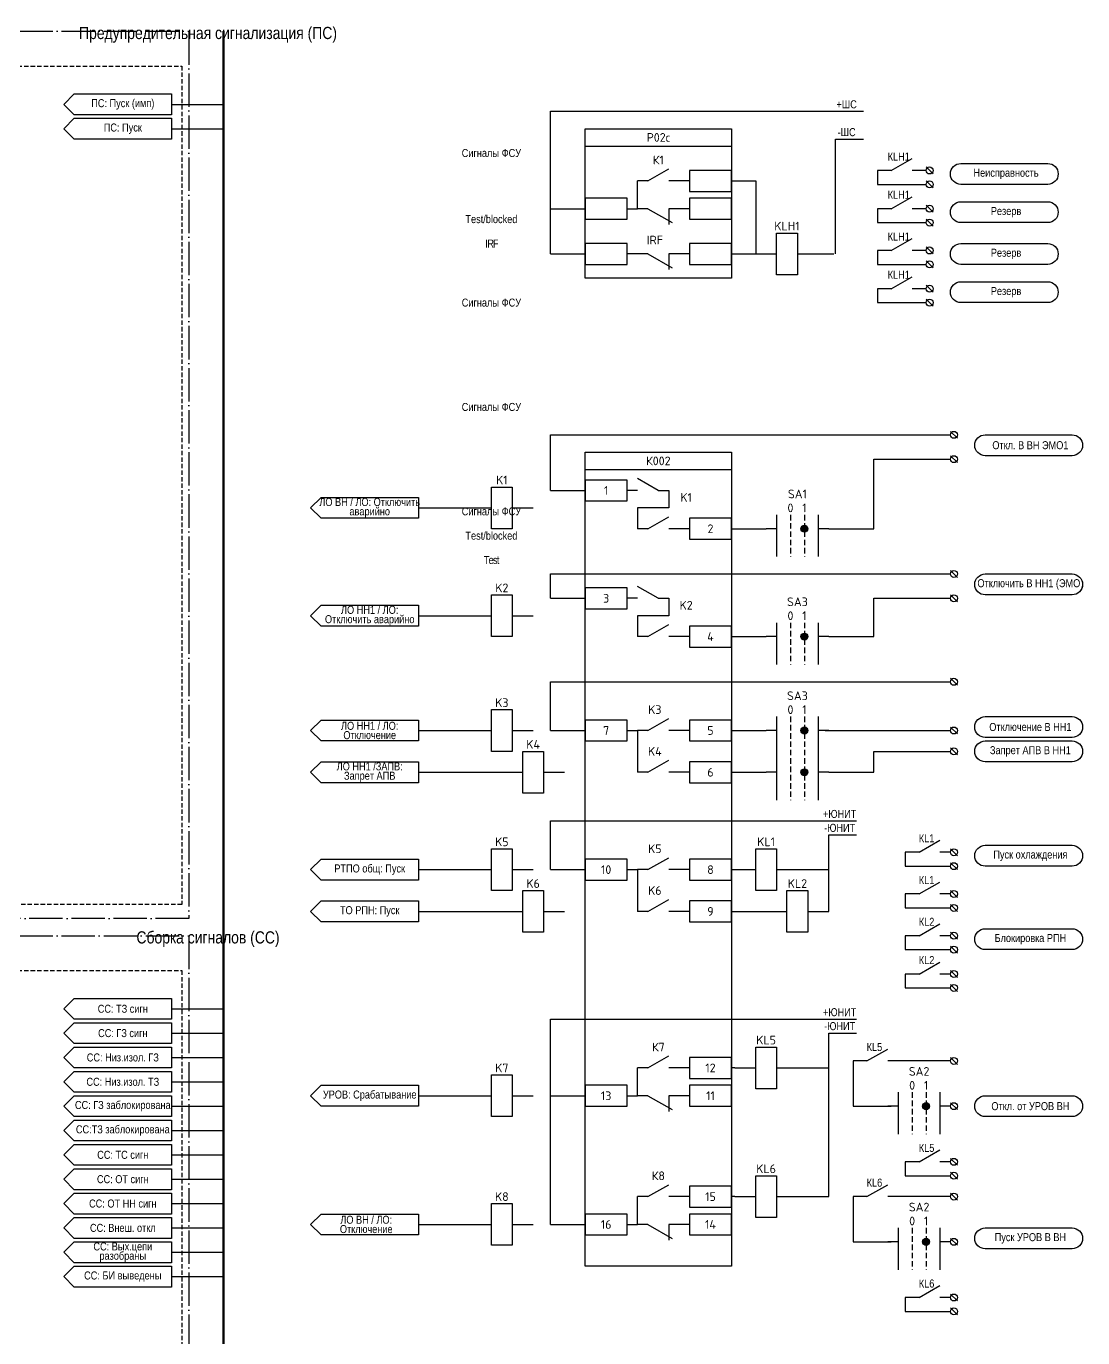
# Model space of a CAD drawing. Header units: millimetres. Extents: x 1657 to 5785, y -558 to 1129.
# Drawn here: x 3457.2 to 3761.1, y 186.4 to 563.5 of the extents above; entities that cross this region are included whole.
import ezdxf
from ezdxf.enums import TextEntityAlignment as Align

# ---------------------------------------------------------------- set-up
doc = ezdxf.new("R2010")
doc.units = ezdxf.units.MM
doc.set_wipeout_variables(frame=1)
for name, pattern in [('ACAD_ISO04W100', [30, 24, -3, 0, -3]), ('HIDDEN', [9.525, 6.35, -3.175]), ('штриховая2', [0.375, 0.25, -0.125])]:
    doc.linetypes.add(name, pattern=pattern)
doc.layers.add('_ОРЗ_0.3', color=7, linetype='Continuous', lineweight=30)
doc.layers.add('TEXT', color=7, linetype='Continuous', lineweight=25)
doc.layers.add('Основная', color=7, linetype='Continuous')
doc.styles.add('2.3_GOST_RD', font='ARIALN.TTF', dxfattribs={"height": 2.3})
doc.styles.add('2.5_Gost_RD', font='ARIALN.TTF', dxfattribs={"height": 2.5})
doc.styles.add('2.5_ISOCPEUR', font='isocpeur.ttf', dxfattribs={"width": 0.9, "height": 2.5})
doc.styles.add('2.5_ISOCPEUR_1', font='isocpeur.ttf', dxfattribs={"height": 2.5})
doc.styles.add('3.5_Gost_RD', font='ARIALN.TTF', dxfattribs={"height": 3.5})

# ---------------------------------------------------------------- blocks, each defined once
blk = doc.blocks.new('*U42')
at = {"layer": 'Основная', "color": 0}
for p, q in [((0, 0), (2, 0)), ((2, 0), (40, 0)), ((40, 0), (42, 0))]:
    blk.add_line(p, q, dxfattribs=at)
blk = doc.blocks.new('*U110')
at = {"layer": 'Основная', "color": 0}
blk.add_line((0, 0), (7, -4), dxfattribs=at)
at = {"layer": 'Основная', "ltscale": 0.35}
blk.add_line((6, 0), (6, -4.5), dxfattribs=at)
blk = doc.blocks.new('*U101')
blk.add_lwpolyline([(0, 3), (-12, 3), (-12, -3), (0, -3)], close=True)
at = {"layer": 'Основная', "color": 0}
for p, q in [((-24, 0), (-27, 0)), ((-12, 0), (-18, 0))]:
    blk.add_line(p, q, dxfattribs=at)
at = {"ltscale": 0.25}
blk.add_blockref('*U110', (-24, 0), dxfattribs=at)
at = {"layer": 'Основная', "style": '2.5_ISOCPEUR'}
for tag, p in [('ОУ', (-22, 4)), ('K', (-21, 6)), ('В', (-6, 0))]:
    blk.add_attdef(tag, text='', height=2.5, dxfattribs=at).set_placement(p, align=Align.MIDDLE_CENTER)
blk = doc.blocks.new('*U53')
blk.add_lwpolyline([(0, 3), (-12, 3), (-12, -3), (0, -3)], close=True)
at = {"layer": 'Основная', "style": '2.5_ISOCPEUR'}
for tag, p in [('ОУ', (-7, 10)), ('В', (-6, 0))]:
    blk.add_attdef(tag, text='', height=2.5, dxfattribs=at).set_placement(p, align=Align.MIDDLE_CENTER)
blk = doc.blocks.new('SPEC_COS_H')
at = {"layer": 'Основная', "color": 0}
blk.add_line((0, 0), (6, 3.43), dxfattribs=at)
blk = doc.blocks.new('*U105')
blk.add_lwpolyline([(0, 3), (-12, 3), (-12, -3), (0, -3)], close=True)
at = {"layer": 'Основная', "color": 0}
for p, q in [((-24, 0), (-27, 0)), ((-12, 0), (-18, 0))]:
    blk.add_line(p, q, dxfattribs=at)
at = {"ltscale": 0.25}
blk.add_blockref('SPEC_COS_H', (-24, 0), dxfattribs=at)
at = {"layer": 'Основная', "style": '2.5_ISOCPEUR'}
for tag, p in [('ОУ', (-21, 6)), ('K', (-21, 6)), ('В', (-6, 0))]:
    blk.add_attdef(tag, text='', height=2.5, dxfattribs=at).set_placement(p, align=Align.MIDDLE_CENTER)
blk = doc.blocks.new('*U108')
at = {"layer": 'Основная', "color": 0}
for p, q in [((-9, 0), (-3, 0)), ((3, 0), (9, 0))]:
    blk.add_line(p, q, dxfattribs=at)
at = {"layer": 'Основная'}
blk.add_lwpolyline([(-3, 6), (3, 6), (3, -6), (-3, -6)], close=True, dxfattribs=at)
at = {"layer": 'Основная', "style": '2.5_ISOCPEUR'}
for tag, p in [('ОУ', (0, 8)), ('В2', (-7, -2)), ('В1', (7, -2))]:
    blk.add_attdef(tag, text='', height=2.5, dxfattribs=at).set_placement(p, align=Align.MIDDLE_CENTER)
blk = doc.blocks.new('*U115')
blk.add_wipeout([(1, -0.01), (0.98, -0.18), (0.96, -0.27), (0.94, -0.34), (0.91, -0.42), (0.88, -0.48), (0.85, -0.53), (0.83, -0.56), (0.8, -0.6), (0.75, -0.66), (0.7, -0.71), (0.66, -0.75), (0.64, -0.77), (0.62, -0.79), (0.58, -0.81), (0.53, -0.85), (0.5, -0.86), (0.46, -0.89), (0.41, -0.91), (0.35, -0.94), (0.3, -0.95), (0.23, -0.97), (0.18, -0.98), (0.12, -0.99), (0.06, -1), (0.02, -1), (-0.04, -1), (-0.1, -0.99), (-0.16, -0.99), (-0.24, -0.97), (-0.28, -0.96), (-0.34, -0.94), (-0.39, -0.92), (-0.44, -0.9), (-0.47, -0.88), (-0.52, -0.86), (-0.56, -0.83), (-0.6, -0.8), (-0.64, -0.77), (-0.68, -0.73), (-0.74, -0.67), (-0.77, -0.63), (-0.8, -0.6), (-0.84, -0.54), (-0.87, -0.5), (-0.9, -0.44), (-0.92, -0.38), (-0.94, -0.34), (-0.96, -0.29), (-0.97, -0.23), (-0.99, -0.16), (-1, -0.08), (-1, -0.02), (-1, 0.03), (-0.99, 0.11), (-0.98, 0.18), (-0.97, 0.24), (-0.96, 0.29), (-0.94, 0.34), (-0.92, 0.4), (-0.89, 0.46), (-0.87, 0.5), (-0.84, 0.54), (-0.8, 0.6), (-0.77, 0.64), (-0.71, 0.7), (-0.67, 0.74), (-0.67, 0.74), (-0.68, 0.73), (-0.65, 0.76), (-0.6, 0.8), (-0.56, 0.83), (-0.52, 0.85), (-0.47, 0.88), (-0.42, 0.91), (-0.37, 0.93), (-0.32, 0.95), (-0.27, 0.96), (-0.21, 0.98), (-0.15, 0.99), (-0.08, 1), (-0.03, 1), (0.08, 1), (0.14, 0.99), (0.21, 0.98), (0.34, 0.94), (0.4, 0.92), (0.46, 0.89), (0.52, 0.85), (0.56, 0.83), (0.6, 0.8), (0.64, 0.77), (0.67, 0.74), (0.7, 0.71), (0.75, 0.67), (0.78, 0.63), (0.82, 0.57), (0.84, 0.54), (0.9, 0.43), (0.94, 0.35), (0.96, 0.29), (0.97, 0.23), (0.99, 0.1), (1, 0.03)])
at = {"layer": 'Основная', "ltscale": 0.25}
blk.add_circle((0, 0), 1, dxfattribs=at)
blk = doc.blocks.new('*U107')
at = {"layer": 'Основная', "style": '2.5_ISOCPEUR'}
for tag, p in [('ОУ', (0, 4)), ('В', (0, -3))]:
    blk.add_attdef(tag, text='', height=2.5, dxfattribs=at).set_placement(p, align=Align.MIDDLE_CENTER)
at = {"ltscale": 0.25}
blk.add_blockref('*U115', (0, 0), dxfattribs=at)
at = {"layer": 'Основная', "ltscale": 0.25}
blk.add_line((1, -1), (-1, 1), dxfattribs=at)
blk = doc.blocks.new('*U104')
blk.add_lwpolyline([(0, 3), (-12, 3), (-12, -3), (0, -3)], close=True)
at = {"layer": 'Основная', "color": 0}
for p, q in [((-24, 0), (-27, 0)), ((-12, 0), (-18, 0))]:
    blk.add_line(p, q, dxfattribs=at)
at = {"ltscale": 0.25}
blk.add_blockref('SPEC_COS_H', (-24, 0), dxfattribs=at)
at = {"layer": 'Основная', "style": '2.5_ISOCPEUR'}
for tag, p in [('ОУ', (-13, 9)), ('K', (-13, 9)), ('В', (-6, 0))]:
    blk.add_attdef(tag, text='', height=2.5, dxfattribs=at).set_placement(p, align=Align.MIDDLE_CENTER)
blk = doc.blocks.new('*U54')
blk.add_lwpolyline([(0, 3), (-12, 3), (-12, -3), (0, -3)], close=True)
at = {"layer": 'Основная', "color": 0}
for p, q in [((-24, 0), (-27, 0)), ((-12, 0), (-18, 0))]:
    blk.add_line(p, q, dxfattribs=at)
at = {"ltscale": 0.25}
blk.add_blockref('SPEC_COS_H', (-24, 0), dxfattribs=at)
at = {"layer": 'Основная', "style": '2.5_ISOCPEUR'}
for tag, p in [('ОУ', (-22, 6)), ('K', (-21, 6)), ('В', (-6, 0))]:
    blk.add_attdef(tag, text='', height=2.5, dxfattribs=at).set_placement(p, align=Align.MIDDLE_CENTER)
blk = doc.blocks.new('*U106')
at = {"ltscale": 0.35}
h = blk.add_hatch(color=256, dxfattribs=at)
edge = h.paths.add_edge_path()
edge.add_arc((-2, 0), 0.01, 0, 360)
h = blk.add_hatch(color=256, dxfattribs=at)
edge = h.paths.add_edge_path()
edge.add_arc((2, 0), 1, 0, 360)
at = {"layer": 'Основная', "color": 0}
for p, q in [((-6, 4), (-6, -8)), ((6, 4), (6, -8)), ((-6, 0), (-9, 0)), ((9, 0), (6, 0))]:
    blk.add_line(p, q, dxfattribs=at)
at = {"layer": 'Основная', "color": 0, "linetype": 'HIDDEN', "ltscale": 0.25}
for p, q in [((-2, 4), (-2, -8)), ((2, 4), (2, -8))]:
    blk.add_line(p, q, dxfattribs=at)
at = {"layer": 'Основная', "ltscale": 0.35}
for centre, radius in [((-2, 0), 0.01), ((2, 0), 1)]:
    blk.add_circle(centre, radius, dxfattribs=at)
at = {"layer": 'Основная', "style": '2.5_ISOCPEUR'}
for tag, p in [('ОУ', (0, 10)), ('ОП1', (-2, 6)), ('ОП2', (2, 6)), ('В1', (-9, -2)), ('В2', (9, -2))]:
    blk.add_attdef(tag, text='', height=2.5, dxfattribs=at).set_placement(p, align=Align.MIDDLE_CENTER)

msp = doc.modelspace()

# ---------------------------------------------------------------- linework, layer by layer
at = {"lineweight": 100, "ltscale": 100}
msp.add_line((3514, 562), (3514, -94), dxfattribs=at)
at = {"ltscale": 100}
for p, q in [((3499, 541), (3514, 541)), ((3608, 498), (3608, 539)), ((3608, 539), (3698, 539)), ((3499, 534), (3514, 534)), ((3690, 498), (3690, 531)), ((3690, 531), (3698, 531)), ((3706, 522), (3702, 522)), ((3702, 522), (3702, 518)), ((3633, 511), (3633, 519)), ((3667, 519), (3667, 498)), ((3702, 518), (3716, 518)), ((3630, 511), (3633, 511)), ((3706, 511), (3702, 511)), ((3702, 511), (3702, 507)), ((3702, 507), (3716, 507)), ((3680.5, 498), (3689.5, 498)), ((3706, 499), (3702, 499)), ((3702, 499), (3702, 495)), ((3702, 495), (3716, 495)), ((3706, 488), (3702, 488)), ((3702, 488), (3702, 484)), ((3702, 484), (3716, 484)), ((3642, 430), (3642, 425)), ((3570, 425), (3585, 425)), ((3642, 425), (3633, 425)), ((3633, 425), (3633, 419)), ((3642, 399), (3642, 394)), ((3570, 394), (3585, 394)), ((3642, 394), (3633, 394)), ((3633, 394), (3633, 388)), ((3570, 361), (3585, 361)), ((3630, 361), (3633, 361)), ((3633, 361), (3633, 349)), ((3687, 361), (3723, 361)), ((3570, 349), (3594, 349)), ((3688, 309), (3688, 331)), ((3688, 331), (3696, 331)), ((3714, 326), (3710, 326)), ((3710, 326), (3710, 322)), ((3570, 321), (3585, 321)), ((3630, 321), (3633, 321)), ((3633, 321), (3633, 309)), ((3679, 321), (3688, 321)), ((3710, 322), (3723, 322)), ((3714, 314), (3710, 314)), ((3710, 314), (3710, 310)), ((3710, 310), (3723, 310)), ((3570, 309), (3594, 309)), ((3714, 302), (3710, 302)), ((3710, 302), (3710, 298)), ((3710, 298), (3723, 298)), ((3714, 291), (3710, 291)), ((3710, 291), (3710, 287)), ((3710, 287), (3723, 287)), ((3499, 281), (3514, 281)), ((3499, 274), (3514, 274)), ((3688, 227), (3688, 274)), ((3688, 274), (3696, 274)), ((3499, 267), (3514, 267)), ((3633, 256), (3633, 264)), ((3661, 264), (3660, 264)), ((3679, 264), (3688, 264)), ((3699, 266), (3695, 266)), ((3499, 260), (3514, 260)), ((3499, 253), (3514, 253)), ((3570, 256), (3585, 256)), ((3630, 256), (3633, 256)), ((3499, 246), (3514, 246)), ((3499, 239), (3514, 239)), ((3714, 237), (3710, 237)), ((3710, 237), (3710, 233)), ((3499, 232), (3514, 232)), ((3710, 233), (3723, 233)), ((3633, 219), (3633, 227)), ((3661, 227), (3660, 227)), ((3679, 227), (3688, 227)), ((3699, 227), (3695, 227)), ((3499, 225), (3514, 225)), ((3570, 219), (3585, 219)), ((3630, 219), (3633, 219)), ((3499, 218), (3514, 218)), ((3499, 211), (3514, 211)), ((3499, 204), (3514, 204)), ((3714, 198), (3710, 198)), ((3710, 198), (3710, 194)), ((3710, 194), (3723, 194))]:
    msp.add_line(p, q, dxfattribs=at)
at = {"color": 251, "linetype": 'ACAD_ISO04W100', "lineweight": 30, "ltscale": 0.4, "true_color": 0x58595b}
for points in [[(3419, 562), (3504, 562), (3504, 307), (3419, 307)], [(3419, 302), (3504, 302), (3504, -55), (3419, -55)]]:
    msp.add_lwpolyline(points, close=True, dxfattribs=at)
at = {"linetype": 'штриховая2', "ltscale": 5}
for points in [[(3421, 552), (3502, 552), (3502, 311), (3421, 311)], [(3421, 292), (3502, 292), (3502, -50), (3421, -50)]]:
    msp.add_lwpolyline(points, close=True, dxfattribs=at)
at = {"ltscale": 100}
for points in [[(3468, 541), (3471, 544), (3499, 544), (3499, 538), (3471, 538), (3468, 541)], [(3468, 534), (3471, 537), (3499, 537), (3499, 531), (3471, 531), (3468, 534)], [(3660, 519), (3667, 519)], [(3608, 511), (3618, 511)], [(3608, 498), (3618, 498)], [(3633, 498), (3630, 498)], [(3660, 498), (3662, 498)], [(3662, 498), (3673, 498)], [(3608, 430), (3608, 446), (3723, 446)], [(3608, 430), (3618, 430)], [(3633, 430), (3630, 430)], [(3660, 419), (3670, 419)], [(3660, 419), (3670, 419)], [(3608, 399), (3608, 406), (3723, 406)], [(3608, 399), (3618, 399)], [(3633, 399), (3630, 399)], [(3660, 388), (3670, 388)], [(3660, 388), (3670, 388)], [(3660, 388), (3670, 388)], [(3608, 361), (3608, 375), (3723, 375)], [(3608, 361), (3618, 361)], [(3660, 361), (3670, 361)], [(3660, 349), (3670, 349)], [(3608, 321), (3608, 335), (3696, 335)], [(3608, 321), (3618, 321)], [(3660, 321), (3662, 321)], [(3660, 309), (3671, 309)], [(3468, 281), (3471, 284), (3499, 284), (3499, 278), (3471, 278), (3468, 281)], [(3468, 274), (3471, 277), (3499, 277), (3499, 271), (3471, 271), (3468, 274)], [(3608, 219), (3608, 278), (3696, 278)], [(3468, 267), (3471, 270), (3499, 270), (3499, 264), (3471, 264), (3468, 267)], [(3695, 266), (3695, 253), (3706, 253)], [(3468, 260), (3471, 263), (3499, 263), (3499, 257), (3471, 257), (3468, 260)], [(3468, 253), (3471, 256), (3499, 256), (3499, 250), (3471, 250), (3468, 253)], [(3608, 256), (3618, 256)], [(3468, 246), (3471, 249), (3499, 249), (3499, 243), (3471, 243), (3468, 246)], [(3468, 239), (3471, 242), (3499, 242), (3499, 236), (3471, 236), (3468, 239)], [(3468, 232), (3471, 235), (3499, 235), (3499, 229), (3471, 229), (3468, 232)], [(3468, 225), (3471, 228), (3499, 228), (3499, 222), (3471, 222), (3468, 225)], [(3695, 227), (3695, 214), (3706, 214)], [(3468, 218), (3471, 221), (3499, 221), (3499, 215), (3471, 215), (3468, 218)], [(3608, 219), (3618, 219)], [(3468, 211), (3471, 214), (3499, 214), (3499, 208), (3471, 208), (3468, 211)], [(3468, 204), (3471, 207), (3499, 207), (3499, 201), (3471, 201), (3468, 204)]]:
    msp.add_lwpolyline(points, dxfattribs=at)
at = {"color": 30, "ltscale": 100, "true_color": 0xf7941d}
for points in [[(3726, 518, -1), (3726, 524), (3751, 524, -1), (3751, 518)], [(3726, 507, -1), (3726, 513), (3751, 513, -1), (3751, 507)], [(3726, 495, -1), (3726, 501), (3751, 501, -1), (3751, 495)], [(3726, 484, -1), (3726, 490), (3751, 490, -1), (3751, 484)], [(3733, 298, -1), (3733, 304), (3758, 304, -1), (3758, 298)]]:
    msp.add_lwpolyline(points, format="xyb", close=True, dxfattribs=at)
at = {"color": 4, "ltscale": 100}
msp.add_lwpolyline([(3733, 440, -1), (3733, 446), (3758, 446, -1), (3758, 440)], format="xyb", close=True, dxfattribs=at)
at = {"color": 1, "ltscale": 100}
msp.add_lwpolyline([(3733, 400, -1), (3733, 406), (3758, 406, -1), (3758, 400)], format="xyb", close=True, dxfattribs=at)
at = {"color": 3, "ltscale": 100}
for points in [[(3733, 359, -1), (3733, 365), (3758, 365, -1), (3758, 359)], [(3733, 352, -1), (3733, 358), (3758, 358, -1), (3758, 352)]]:
    msp.add_lwpolyline(points, format="xyb", close=True, dxfattribs=at)
at = {"color": 215, "ltscale": 100, "true_color": 0xa953a0}
msp.add_lwpolyline([(3733, 322, -1), (3733, 328), (3758, 328, -1), (3758, 322)], format="xyb", close=True, dxfattribs=at)
at = {"ltscale": 100}
msp.add_lwpolyline([(3542, 259), (3570, 259), (3570, 253), (3542, 253), (3539, 256)], close=True, dxfattribs=at)
for points in [[(3733, 250, -1), (3733, 256), (3758, 256, -1), (3758, 250)], [(3733, 212, -1), (3733, 218), (3758, 218, -1), (3758, 212)]]:
    msp.add_lwpolyline(points, format="xyb", close=True, dxfattribs=at)
at = {"layer": '_ОРЗ_0.3', "ltscale": 100}
for points in [[(3618, 534), (3660, 534), (3660, 491), (3618, 491)], [(3618, 441), (3660, 441), (3660, 207), (3618, 207)]]:
    msp.add_lwpolyline(points, close=True, dxfattribs=at)
at = {"layer": 'Основная', "color": 0}
for p, q in [((3639, 430), (3642, 430)), ((3639, 399), (3642, 399))]:
    msp.add_line(p, q, dxfattribs=at)
at = {"layer": 'Основная', "ltscale": 100}
for points in [[(3570, 428), (3570, 422), (3542, 422), (3539, 425), (3542, 428)], [(3570, 397), (3570, 391), (3542, 391), (3539, 394), (3542, 397)], [(3570, 364), (3570, 358), (3542, 358), (3539, 361), (3542, 364)], [(3570, 352), (3570, 346), (3542, 346), (3539, 349), (3542, 352)], [(3570, 324), (3570, 318), (3542, 318), (3539, 321), (3542, 324)], [(3570, 312), (3570, 306), (3542, 306), (3539, 309), (3542, 312)], [(3570, 222), (3570, 216), (3542, 216), (3539, 219), (3542, 222)]]:
    msp.add_lwpolyline(points, close=True, dxfattribs=at)

# ---------------------------------------------------------------- block references
at = {"ltscale": 0.25}
for name, p in [('*U42', (3618, 529)), ('SPEC_COS_H', (3706, 522)), ('*U107', (3717, 522)), ('SPEC_COS_H', (3706, 511)), ('*U107', (3717, 511)), ('SPEC_COS_H', (3706, 499)), ('*U107', (3717, 499)), ('SPEC_COS_H', (3706, 488)), ('*U107', (3717, 488)), ('*U42', (3618, 436)), ('*U107', (3724, 355)), ('SPEC_COS_H', (3714, 326)), ('*U107', (3724, 326)), ('SPEC_COS_H', (3714, 314)), ('*U107', (3724, 314)), ('SPEC_COS_H', (3714, 302)), ('*U107', (3724, 302)), ('SPEC_COS_H', (3714, 291)), ('*U107', (3724, 291)), ('SPEC_COS_H', (3699, 266)), ('*U107', (3724, 266)), ('*U107', (3724, 253)), ('SPEC_COS_H', (3714, 237)), ('*U107', (3724, 237)), ('SPEC_COS_H', (3699, 227)), ('*U107', (3724, 227)), ('*U107', (3724, 214)), ('SPEC_COS_H', (3714, 198)), ('*U107', (3724, 198))]:
    msp.add_blockref(name, p, dxfattribs=at)
at = {"ltscale": 0.35}
ref = msp.add_blockref('*U108', (3676, 498), dxfattribs=at)
ref.add_attrib('ОУ', 'KLH1', dxfattribs={"layer": 'Основная', "height": 2.5, "style": '2.5_ISOCPEUR'}).set_placement((3676, 506), align=Align.MIDDLE_CENTER)
ref = msp.add_blockref('*U108', (3594, 425), dxfattribs=at)
ref.add_attrib('ОУ', 'K1', dxfattribs={"layer": 'Основная', "height": 2.5, "style": '2.5_ISOCPEUR'}).set_placement((3594, 433), align=Align.MIDDLE_CENTER)
at = {"ltscale": 0.25, "xscale": -1}
for p in [(3639, 430), (3639, 399)]:
    msp.add_blockref('SPEC_COS_H', p, dxfattribs=at)
at = {"ltscale": 0.35}
ref = msp.add_blockref('*U106', (3679, 419), dxfattribs=at)
ref.add_attrib('ОУ', 'SA1', dxfattribs={"layer": 'Основная', "height": 2.5, "style": '2.5_ISOCPEUR'}).set_placement((3679, 429), align=Align.MIDDLE_CENTER)
ref.add_attrib('ОП1', '0', dxfattribs={"layer": 'Основная', "height": 2.5, "style": '2.5_ISOCPEUR'}).set_placement((3677, 425), align=Align.MIDDLE_CENTER)
ref.add_attrib('ОП2', '1', dxfattribs={"layer": 'Основная', "height": 2.5, "style": '2.5_ISOCPEUR'}).set_placement((3681, 425), align=Align.MIDDLE_CENTER)
ref = msp.add_blockref('*U108', (3594, 394), dxfattribs=at)
ref.add_attrib('ОУ', 'K2', dxfattribs={"layer": 'Основная', "height": 2.5, "style": '2.5_ISOCPEUR'}).set_placement((3594, 402), align=Align.MIDDLE_CENTER)
ref = msp.add_blockref('*U106', (3679, 388), dxfattribs=at)
ref.add_attrib('ОУ', 'SA3', dxfattribs={"layer": 'Основная', "height": 2.5, "style": '2.5_ISOCPEUR'}).set_placement((3679, 398), align=Align.MIDDLE_CENTER)
ref.add_attrib('ОП1', '0', dxfattribs={"layer": 'Основная', "height": 2.5, "style": '2.5_ISOCPEUR'}).set_placement((3677, 394), align=Align.MIDDLE_CENTER)
ref.add_attrib('ОП2', '1', dxfattribs={"layer": 'Основная', "height": 2.5, "style": '2.5_ISOCPEUR'}).set_placement((3681, 394), align=Align.MIDDLE_CENTER)
ref = msp.add_blockref('*U108', (3594, 361), dxfattribs=at)
ref.add_attrib('ОУ', 'K3', dxfattribs={"layer": 'Основная', "height": 2.5, "style": '2.5_ISOCPEUR'}).set_placement((3594, 369), align=Align.MIDDLE_CENTER)
ref = msp.add_blockref('*U106', (3679, 361), dxfattribs=at)
ref.add_attrib('ОУ', 'SA3', dxfattribs={"layer": 'Основная', "height": 2.5, "style": '2.5_ISOCPEUR'}).set_placement((3679, 371), align=Align.MIDDLE_CENTER)
ref.add_attrib('ОП1', '0', dxfattribs={"layer": 'Основная', "height": 2.5, "style": '2.5_ISOCPEUR'}).set_placement((3677, 367), align=Align.MIDDLE_CENTER)
ref.add_attrib('ОП2', '1', dxfattribs={"layer": 'Основная', "height": 2.5, "style": '2.5_ISOCPEUR'}).set_placement((3681, 367), align=Align.MIDDLE_CENTER)
ref = msp.add_blockref('*U108', (3603, 349), dxfattribs=at)
ref.add_attrib('ОУ', 'K4', dxfattribs={"layer": 'Основная', "height": 2.5, "style": '2.5_ISOCPEUR'}).set_placement((3603, 357), align=Align.MIDDLE_CENTER)
msp.add_blockref('*U106', (3679, 349), dxfattribs=at)
ref = msp.add_blockref('*U108', (3594, 321), dxfattribs=at)
ref.add_attrib('ОУ', 'K5', dxfattribs={"layer": 'Основная', "height": 2.5, "style": '2.5_ISOCPEUR'}).set_placement((3594, 329), align=Align.MIDDLE_CENTER)
ref = msp.add_blockref('*U108', (3670, 321), dxfattribs=at)
ref.add_attrib('ОУ', 'KL1', dxfattribs={"layer": 'Основная', "height": 2.5, "style": '2.5_ISOCPEUR'}).set_placement((3670, 329), align=Align.MIDDLE_CENTER)
ref = msp.add_blockref('*U108', (3603, 309), dxfattribs=at)
ref.add_attrib('ОУ', 'K6', dxfattribs={"layer": 'Основная', "height": 2.5, "style": '2.5_ISOCPEUR'}).set_placement((3603, 317), align=Align.MIDDLE_CENTER)
ref = msp.add_blockref('*U108', (3679, 309), dxfattribs=at)
ref.add_attrib('ОУ', 'KL2', dxfattribs={"layer": 'Основная', "height": 2.5, "style": '2.5_ISOCPEUR'}).set_placement((3679, 317), align=Align.MIDDLE_CENTER)
ref = msp.add_blockref('*U108', (3670, 264), dxfattribs=at)
ref.add_attrib('ОУ', 'KL5', dxfattribs={"layer": 'Основная', "height": 2.5, "style": '2.5_ISOCPEUR'}).set_placement((3670, 272), align=Align.MIDDLE_CENTER)
ref = msp.add_blockref('*U108', (3594, 256), dxfattribs=at)
ref.add_attrib('ОУ', 'K7', dxfattribs={"layer": 'Основная', "height": 2.5, "style": '2.5_ISOCPEUR'}).set_placement((3594, 264), align=Align.MIDDLE_CENTER)
ref = msp.add_blockref('*U108', (3670, 227), dxfattribs=at)
ref.add_attrib('ОУ', 'KL6', dxfattribs={"layer": 'Основная', "height": 2.5, "style": '2.5_ISOCPEUR'}).set_placement((3670, 235), align=Align.MIDDLE_CENTER)
ref = msp.add_blockref('*U108', (3594, 219), dxfattribs=at)
ref.add_attrib('ОУ', 'K8', dxfattribs={"layer": 'Основная', "height": 2.5, "style": '2.5_ISOCPEUR'}).set_placement((3594, 227), align=Align.MIDDLE_CENTER)
at = {"layer": '_ОРЗ_0.3', "ltscale": 0.25}
ref = msp.add_blockref('*U105', (3660, 519), dxfattribs=at)
ref.add_attrib('ОУ', 'К1', dxfattribs={"layer": 'Основная', "height": 2.5, "style": '2.5_ISOCPEUR'}).set_placement((3639, 525), align=Align.MIDDLE_CENTER)
for name, p in [('*U53', (3630, 511)), ('*U101', (3660, 511)), ('*U53', (3630, 498))]:
    msp.add_blockref(name, p, dxfattribs=at)
ref = msp.add_blockref('*U101', (3660, 498), dxfattribs=at)
ref.add_attrib('ОУ', 'IRF', dxfattribs={"layer": 'Основная', "height": 2.5, "style": '2.5_ISOCPEUR'}).set_placement((3638, 502), align=Align.MIDDLE_CENTER)
ref = msp.add_blockref('*U53', (3630, 430), dxfattribs=at)
ref.add_attrib('В', '1', dxfattribs={"layer": 'Основная', "height": 2.5, "style": '2.5_ISOCPEUR'}).set_placement((3624, 430), align=Align.MIDDLE_CENTER)
ref = msp.add_blockref('*U104', (3660, 419), dxfattribs=at)
ref.add_attrib('ОУ', 'K1', dxfattribs={"layer": 'Основная', "height": 2.5, "style": '2.5_ISOCPEUR'}).set_placement((3647, 428), align=Align.MIDDLE_CENTER)
ref.add_attrib('В', '2', dxfattribs={"layer": 'Основная', "height": 2.5, "style": '2.5_ISOCPEUR'}).set_placement((3654, 419), align=Align.MIDDLE_CENTER)
ref = msp.add_blockref('*U53', (3630, 399), dxfattribs=at)
ref.add_attrib('В', '3', dxfattribs={"layer": 'Основная', "height": 2.5, "style": '2.5_ISOCPEUR'}).set_placement((3624, 399), align=Align.MIDDLE_CENTER)
ref = msp.add_blockref('*U104', (3660, 388), dxfattribs=at)
ref.add_attrib('ОУ', 'K2', dxfattribs={"layer": 'Основная', "height": 2.5, "style": '2.5_ISOCPEUR'}).set_placement((3647, 397), align=Align.MIDDLE_CENTER)
ref.add_attrib('В', '4', dxfattribs={"layer": 'Основная', "height": 2.5, "style": '2.5_ISOCPEUR'}).set_placement((3654, 388), align=Align.MIDDLE_CENTER)
ref = msp.add_blockref('*U54', (3660, 361), dxfattribs=at)
ref.add_attrib('ОУ', 'K3', dxfattribs={"layer": 'Основная', "height": 2.5, "style": '2.5_ISOCPEUR'}).set_placement((3638, 367), align=Align.MIDDLE_CENTER)
ref.add_attrib('В', '5', dxfattribs={"layer": 'Основная', "height": 2.5, "style": '2.5_ISOCPEUR'}).set_placement((3654, 361), align=Align.MIDDLE_CENTER)
ref = msp.add_blockref('*U53', (3630, 361), dxfattribs=at)
ref.add_attrib('В', '7', dxfattribs={"layer": 'Основная', "height": 2.5, "style": '2.5_ISOCPEUR'}).set_placement((3624, 361), align=Align.MIDDLE_CENTER)
ref = msp.add_blockref('*U54', (3660, 349), dxfattribs=at)
ref.add_attrib('ОУ', 'K4', dxfattribs={"layer": 'Основная', "height": 2.5, "style": '2.5_ISOCPEUR'}).set_placement((3638, 355), align=Align.MIDDLE_CENTER)
ref.add_attrib('В', '6', dxfattribs={"layer": 'Основная', "height": 2.5, "style": '2.5_ISOCPEUR'}).set_placement((3654, 349), align=Align.MIDDLE_CENTER)
ref = msp.add_blockref('*U54', (3660, 321), dxfattribs=at)
ref.add_attrib('ОУ', 'K5', dxfattribs={"layer": 'Основная', "height": 2.5, "style": '2.5_ISOCPEUR'}).set_placement((3638, 327), align=Align.MIDDLE_CENTER)
ref.add_attrib('В', '8', dxfattribs={"layer": 'Основная', "height": 2.5, "style": '2.5_ISOCPEUR'}).set_placement((3654, 321), align=Align.MIDDLE_CENTER)
ref = msp.add_blockref('*U53', (3630, 321), dxfattribs=at)
ref.add_attrib('В', '10', dxfattribs={"layer": 'Основная', "height": 2.5, "style": '2.5_ISOCPEUR'}).set_placement((3624, 321), align=Align.MIDDLE_CENTER)
ref = msp.add_blockref('*U54', (3660, 309), dxfattribs=at)
ref.add_attrib('ОУ', 'K6', dxfattribs={"layer": 'Основная', "height": 2.5, "style": '2.5_ISOCPEUR'}).set_placement((3638, 315), align=Align.MIDDLE_CENTER)
ref.add_attrib('В', '9', dxfattribs={"layer": 'Основная', "height": 2.5, "style": '2.5_ISOCPEUR'}).set_placement((3654, 309), align=Align.MIDDLE_CENTER)
ref = msp.add_blockref('*U105', (3660, 264), dxfattribs=at)
ref.add_attrib('ОУ', 'К7', dxfattribs={"layer": 'Основная', "height": 2.5, "style": '2.5_ISOCPEUR'}).set_placement((3639, 270), align=Align.MIDDLE_CENTER)
ref.add_attrib('В', '12', dxfattribs={"layer": 'Основная', "height": 2.5, "style": '2.5_ISOCPEUR'}).set_placement((3654, 264), align=Align.MIDDLE_CENTER)
ref = msp.add_blockref('*U53', (3630, 256), dxfattribs=at)
ref.add_attrib('В', '13', dxfattribs={"layer": 'Основная', "height": 2.5, "style": '2.5_ISOCPEUR'}).set_placement((3624, 256), align=Align.MIDDLE_CENTER)
ref = msp.add_blockref('*U101', (3660, 256), dxfattribs=at)
ref.add_attrib('В', '11', dxfattribs={"layer": 'Основная', "height": 2.5, "style": '2.5_ISOCPEUR'}).set_placement((3654, 256), align=Align.MIDDLE_CENTER)
ref = msp.add_blockref('*U105', (3660, 227), dxfattribs=at)
ref.add_attrib('ОУ', 'К8', dxfattribs={"layer": 'Основная', "height": 2.5, "style": '2.5_ISOCPEUR'}).set_placement((3639, 233), align=Align.MIDDLE_CENTER)
ref.add_attrib('В', '15', dxfattribs={"layer": 'Основная', "height": 2.5, "style": '2.5_ISOCPEUR'}).set_placement((3654, 227), align=Align.MIDDLE_CENTER)
ref = msp.add_blockref('*U53', (3630, 219), dxfattribs=at)
ref.add_attrib('В', '16', dxfattribs={"layer": 'Основная', "height": 2.5, "style": '2.5_ISOCPEUR'}).set_placement((3624, 219), align=Align.MIDDLE_CENTER)
ref = msp.add_blockref('*U101', (3660, 219), dxfattribs=at)
ref.add_attrib('В', '14', dxfattribs={"layer": 'Основная', "height": 2.5, "style": '2.5_ISOCPEUR'}).set_placement((3654, 219), align=Align.MIDDLE_CENTER)

# ---------------------------------------------------------------- texts
at = {"color": 30, "ltscale": 100, "true_color": 0xf7931d, "insert": (3509.5, 561), "char_height": 3.5, "width": 85, "attachment_point": 5, "style": '3.5_Gost_RD'}
msp.add_mtext('Предупредительная сигнализация (ПС)', dxfattribs=at)
at = {"color": 2, "ltscale": 0.25, "true_color": 0xf1eb1f, "char_height": 2.5, "width": 42, "attachment_point": 5, "style": '2.5_ISOCPEUR_1'}
for s, insert in [('{\\C256;Р02с}', (3639, 531.5)), ('{\\C256;К002}', (3639, 438.5))]:
    msp.add_mtext(s, dxfattribs=dict(at, insert=insert))
at = {"ltscale": 100, "char_height": 2.3, "attachment_point": 5, "style": '2.5_Gost_RD'}
for s, insert, width in [('\\pxsm0.7;Неисправность', (3739, 521), 31), ('\\pxsm0.7;Резерв', (3739, 510), 31), ('\\pxsm0.7;Резерв', (3739, 498), 31), ('\\pxsm0.7;Резерв', (3739, 487), 31), ('\\pxsm0.7;Откл. В ВН ЭМО1', (3746, 443), 31), ('\\pxsm0.7;Отключить В НН1 (ЭМО)', (3746, 403), 31), ('\\pxsm0.7;Отключение В НН1 ', (3746, 362), 31), ('\\pxsm0.7;Запрет АПВ В НН1 ', (3746, 355), 31), ('\\pxsm0.7;Пуск охлаждения', (3746, 325), 31), ('\\pxsm0.7;РТПО общ: Пуск', (3556, 321), 28), ('\\pxsm0.7;ТО РПН: Пуск', (3556, 309), 28), ('\\pxsm0.7;Блокировка РПН', (3746, 301), 31), ('\\pxsm0.7;СС: ТЗ сигн', (3485, 281), 28), ('\\pxsm0.7;СС: ГЗ сигн', (3485, 274), 28), ('\\pxsm0.7;СС: Низ.изол. ГЗ', (3485, 267), 28), ('\\pxsm0.7;СС: Низ.изол. ТЗ', (3485, 260), 28), ('\\pxsm0.7;СС: ГЗ заблокирована', (3485, 253), 28), ('\\pxsm0.7;Откл. от УРОВ ВН', (3746, 253), 31), ('\\pxsm0.7;СС:ТЗ заблокирована', (3485, 246), 28), ('\\pxsm0.7;СС: ТС сигн', (3485, 239), 28), ('\\pxsm0.7;СС: ОТ сигн', (3485, 232), 28), ('\\pxsm0.7;СС: ОТ НН сигн', (3485, 225), 28), ('\\pxsm0.7;СС: Внеш. откл', (3485, 218), 28), ('\\pxsm0.7;Пуск УРОВ В ВН', (3746, 215), 31), ('\\pxsm0.7;СС: Вых.цепи разобраны', (3485, 211), 28), ('\\pxsm0.7;СС: БИ выведены', (3485, 204), 28)]:
    msp.add_mtext(s, dxfattribs=dict(at, insert=insert, width=width))
at = {"color": 30, "ltscale": 100, "insert": (3509.5, 301), "char_height": 3.5, "width": 85, "attachment_point": 5, "style": '3.5_Gost_RD'}
msp.add_mtext('Сборка сигналов (СС)', dxfattribs=at)
at = {"color": 0, "ltscale": 100, "insert": (3556, 256), "char_height": 2.3, "width": 28, "attachment_point": 5, "style": '2.5_Gost_RD'}
msp.add_mtext('{\\C256;УРОВ: Срабатывание}', dxfattribs=at)
at = {"layer": 'TEXT', "ltscale": 100, "char_height": 2.3, "attachment_point": 5}
for s, insert, width, style in [('\\pxsm0.7;ПС: Пуск (имп)', (3485, 541), 28, '2.5_Gost_RD'), ('\\pxi-3,l4,sm0.7,t4;+ШС', (3692, 541), 28, '2.5_Gost_RD'), ('\\pxsm0.7;ПС: Пуск', (3485, 534), 28, '2.5_Gost_RD'), ('\\pxi-3,l4,sm0.7,t4;-ШС', (3692, 533), 28, '2.5_Gost_RD'), ('\\pxsm0.75;Сигналы ФСУ', (3591, 527), 28, '2.3_GOST_RD'), ('\\pxi-3,l4,sm0.7,t4;КLH1', (3707, 526), 28, '2.5_Gost_RD'), ('\\pxi-3,l4,sm0.7,t4;КLH1', (3707, 515), 28, '2.5_Gost_RD'), ('\\pxi-3,l4,sm0.7,t4;КLH1', (3707, 503), 28, '2.5_Gost_RD'), ('\\pxi-3,l4,sm0.7,t4;КLH1', (3707, 492), 28, '2.5_Gost_RD'), ('\\pxsm0.75;Сигналы ФСУ', (3591, 484), 28, '2.3_GOST_RD'), ('\\pxsm0.75;Сигналы ФСУ', (3591, 454), 28, '2.3_GOST_RD'), ('\\pxsm0.7;ЛО ВН / ЛО: Отключить аварийно', (3556, 425), 29.7284, '2.5_Gost_RD'), ('\\pxsm0.75;Сигналы ФСУ', (3591, 424), 28, '2.3_GOST_RD'), ('\\pxsm0.7;ЛО НН1 / ЛО: Отключить аварийно', (3556, 394), 29.7284, '2.5_Gost_RD'), ('\\pxsm0.7;ЛО НН1 / ЛО: Отключение', (3556, 361), 28, '2.5_Gost_RD'), ('\\pxsm0.7;ЛО НН1 /ЗАПВ: Запрет АПВ', (3556, 349), 28, '2.5_Gost_RD'), ('\\pxi-3,l4,sm0.7,t4;+ЮНИТ', (3690, 337), 28, '2.5_Gost_RD'), ('\\pxi-3,l4,sm0.7,t4;-ЮНИТ', (3690, 333), 28, '2.5_Gost_RD'), ('\\pxi-3,l4,sm0.7,t4;КL1', (3715, 330), 28, '2.5_Gost_RD'), ('\\pxi-3,l4,sm0.7,t4;КL1', (3715, 318), 28, '2.5_Gost_RD'), ('\\pxi-3,l4,sm0.7,t4;КL2', (3715, 306), 28, '2.5_Gost_RD'), ('\\pxi-3,l4,sm0.7,t4;КL2', (3715, 295), 28, '2.5_Gost_RD'), ('\\pxi-3,l4,sm0.7,t4;+ЮНИТ', (3690, 280), 28, '2.5_Gost_RD'), ('\\pxi-3,l4,sm0.7,t4;-ЮНИТ', (3690, 276), 28, '2.5_Gost_RD'), ('\\pxi-3,l4,sm0.7,t4;КL5', (3700, 270), 28, '2.5_Gost_RD'), ('\\pxi-3,l4,sm0.7,t4;КL5', (3715, 241), 28, '2.5_Gost_RD'), ('\\pxi-3,l4,sm0.7,t4;КL6', (3700, 231), 28, '2.5_Gost_RD'), ('\\pxsm0.7;ЛО ВН / ЛО: Отключение', (3555, 219), 28, '2.5_Gost_RD'), ('\\pxi-3,l4,sm0.7,t4;КL6', (3715, 202), 28, '2.5_Gost_RD')]:
    msp.add_mtext(s, dxfattribs=dict(at, insert=insert, width=width, style=style))
at = {"layer": 'TEXT', "color": 0, "ltscale": 100, "char_height": 2.3, "width": 28, "attachment_point": 5, "style": '2.3_GOST_RD'}
for s, insert in [('{\\C256;Test/blocked}', (3591, 508)), ('{\\T0.85;\\C256;IRF}', (3591, 501)), ('{\\T0.85;\\C256;Test}', (3591, 410))]:
    msp.add_mtext(s, dxfattribs=dict(at, insert=insert))
at = {"layer": 'TEXT', "color": 1, "ltscale": 100, "insert": (3591, 417), "char_height": 2.3, "width": 28, "attachment_point": 5, "style": '2.3_GOST_RD'}
msp.add_mtext('{\\C256;Test/blocked}', dxfattribs=at)

# ---------------------------------------------------------------- next in the draw order: linework, layer by layer
at = {"ltscale": 100}
for p, q in [((3716, 522), (3712, 522)), ((3716, 511), (3712, 511)), ((3716, 499), (3712, 499)), ((3716, 488), (3712, 488)), ((3723, 326), (3720, 326)), ((3723, 314), (3720, 314)), ((3723, 302), (3720, 302)), ((3723, 291), (3720, 291)), ((3723, 266), (3705, 266)), ((3723, 237), (3720, 237)), ((3723, 227), (3705, 227)), ((3723, 198), (3720, 198))]:
    msp.add_line(p, q, dxfattribs=at)
msp.add_lwpolyline([(3688, 349), (3701, 349), (3701, 355), (3723, 355)], dxfattribs=at)

# ---------------------------------------------------------------- next in the draw order: block references
at = {"ltscale": 0.25}
for p in [(3717, 518), (3717, 507), (3717, 495), (3717, 484), (3724, 446), (3724, 439), (3724, 406), (3724, 399), (3724, 375), (3724, 361), (3724, 322), (3724, 310), (3724, 298), (3724, 287), (3724, 233), (3724, 194)]:
    msp.add_blockref('*U107', p, dxfattribs=at)
at = {"ltscale": 0.35}
ref = msp.add_blockref('*U106', (3714, 253), dxfattribs=at)
ref.add_attrib('ОУ', 'SA2', dxfattribs={"layer": 'Основная', "height": 2.5, "style": '2.5_ISOCPEUR'}).set_placement((3714, 263), align=Align.MIDDLE_CENTER)
ref.add_attrib('ОП1', '0', dxfattribs={"layer": 'Основная', "height": 2.5, "style": '2.5_ISOCPEUR'}).set_placement((3712, 259), align=Align.MIDDLE_CENTER)
ref.add_attrib('ОП2', '1', dxfattribs={"layer": 'Основная', "height": 2.5, "style": '2.5_ISOCPEUR'}).set_placement((3716, 259), align=Align.MIDDLE_CENTER)
ref = msp.add_blockref('*U106', (3714, 214), dxfattribs=at)
ref.add_attrib('ОУ', 'SA2', dxfattribs={"layer": 'Основная', "height": 2.5, "style": '2.5_ISOCPEUR'}).set_placement((3714, 224), align=Align.MIDDLE_CENTER)
ref.add_attrib('ОП1', '0', dxfattribs={"layer": 'Основная', "height": 2.5, "style": '2.5_ISOCPEUR'}).set_placement((3712, 220), align=Align.MIDDLE_CENTER)
ref.add_attrib('ОП2', '1', dxfattribs={"layer": 'Основная', "height": 2.5, "style": '2.5_ISOCPEUR'}).set_placement((3716, 220), align=Align.MIDDLE_CENTER)

# ---------------------------------------------------------------- next in the draw order: linework, layer by layer
at = {"ltscale": 100}
for points in [[(3688, 419), (3701, 419), (3701, 439), (3723, 439)], [(3688, 388), (3701, 388), (3701, 399), (3723, 399)]]:
    msp.add_lwpolyline(points, dxfattribs=at)

doc.saveas('drawing.dxf')
